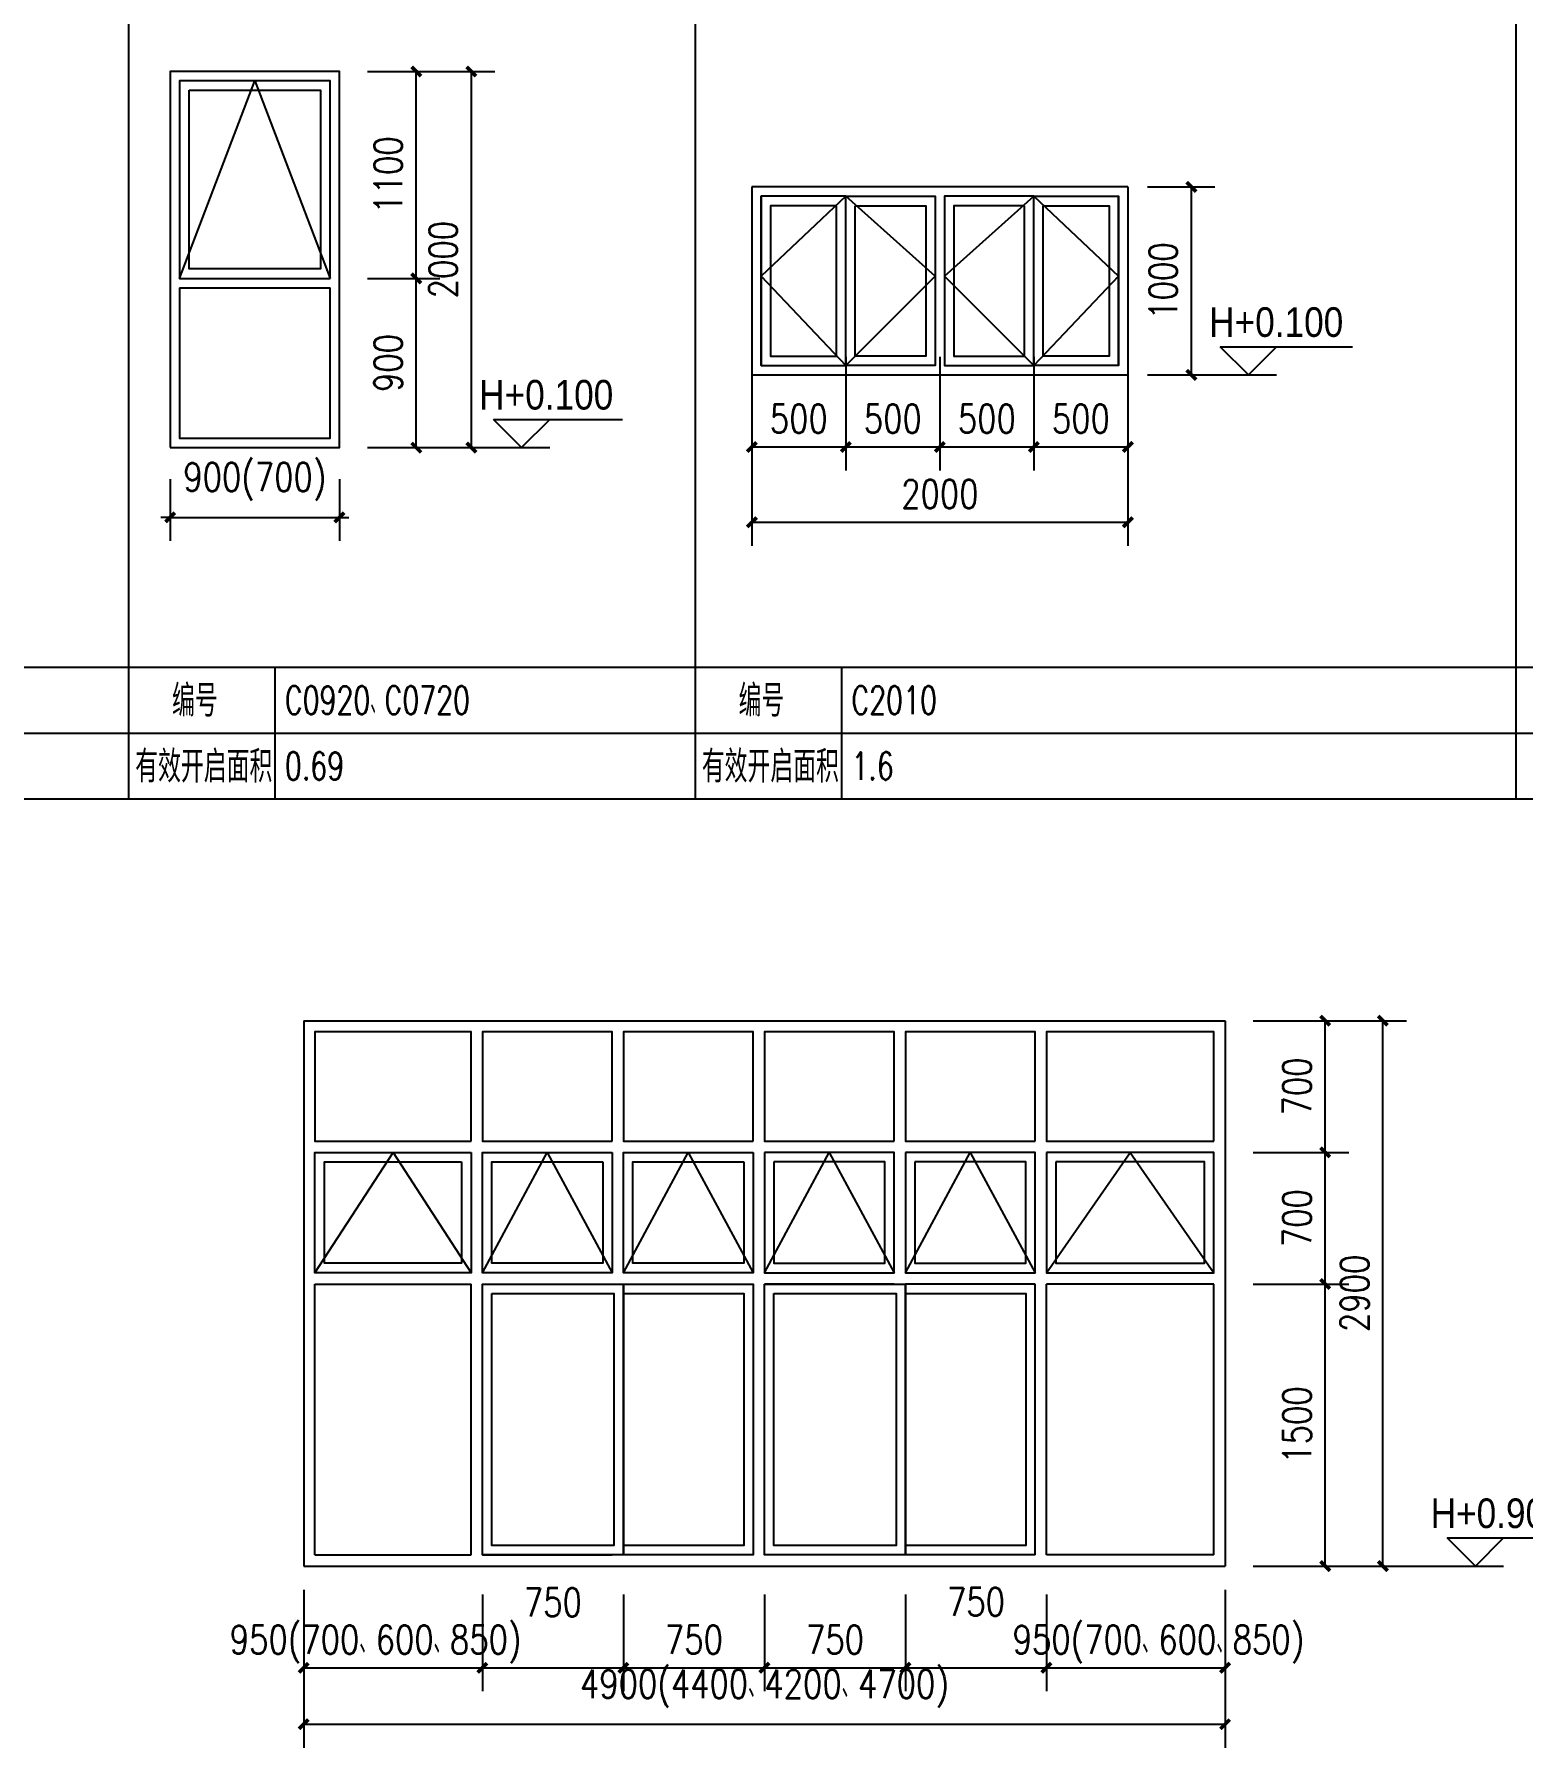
# Model space of a CAD drawing. Extents: x 718358 to 1668613, y -348838 to -159582.
# Drawn here: x 949036 to 956952, y -253885 to -244776 of the extents above; entities that cross this region are included whole.
import ezdxf

# ---------------------------------------------------------------- set-up
doc = ezdxf.new("R2010")
doc.units = 0
doc.header["$LTSCALE"] = 1000
for name, color, linetype in [('建--门窗线', 4, 'Continuous'), ('建-墙体', 2, 'Continuous'), ('建-尺寸', 73, 'Continuous'), ('建-标高', 3, 'Continuous'), ('建-符号', 3, 'Continuous'), ('建-符号说明', 7, 'Continuous'), ('建-表格', 7, 'Continuous')]:
    doc.layers.add(name, color=color, linetype=linetype)
doc.styles.add('_TCH_DIM', font='gt单线西文.shx', dxfattribs={"width": 0.8, "bigfont": 'gt单线中文.shx'})
doc.styles.add('_TCH_WDTABLE', font='SIMPLEX', dxfattribs={"bigfont": 'GBCBIG'})
doc.styles.add('DIM_FONT', font='SIMPLEX.shx', dxfattribs={"width": 0.8, "bigfont": 'GBCBIG.shx'})
doc.dimstyles.new('DIMN50', dxfattribs={"dimscale": 0.5, "dimtxt": 300, "dimasz": 100, "dimexe": 250, "dimexo": 300, "dimgap": 150, "dimtad": 1, "dimdec": 0, "dimzin": 0, "dimdsep": 46, "dimtxsty": 'DIM_FONT', "dimblk": 'ARCHTICK', "dimcen": 0.09, "dimdle": 1, "dimclrt": 7, "dimazin": 2, "dimtfac": 1, "dimtdec": 0, "dimtix": 1, "dimtmove": 2, "dimatfit": 3, "dimldrblk": 'ARCHTICK', "dimfxl": 1, "dimtolj": 1, "dimtzin": 0, "dimarcsym": 0})

# ---------------------------------------------------------------- blocks, each defined once
blk = doc.blocks.new('_ArchTick')
at = {"color": 0, "linetype": 'ByBlock', "const_width": 0.4}
blk.add_lwpolyline([(-0.5, -0.5), (0.5, 0.5)], dxfattribs=at)
blk = doc.blocks.new('*D2450')
at = {"layer": 'Defpoints', "color": 0, "transparency": 16777216}
for p in [(949759.3, -246991.2), (950659.3, -246991.2), (950659.3, -247344.3)]:
    blk.add_point(p, dxfattribs=at)
at = {"layer": '建-尺寸', "color": 0, "lineweight": -2, "transparency": 16777216}
for p, q in [((949759.3, -247141.2), (949759.3, -247469.3)), ((950659.3, -247141.2), (950659.3, -247469.3)), ((949759.3, -247344.3), (949709.3, -247344.3)), ((949759.3, -247344.3), (950659.3, -247344.3)), ((950659.3, -247344.3), (950709.3, -247344.3))]:
    blk.add_line(p, q, dxfattribs=at)
at = {"layer": '建-尺寸', "color": 0, "lineweight": -2, "transparency": 16777216, "xscale": 50, "yscale": 50, "zscale": 50}
blk.add_blockref('_ArchTick', (949759.3, -247344.3), dxfattribs=at)
at = {"layer": '建-尺寸', "color": 0, "lineweight": -2, "transparency": 16777216, "xscale": 50, "yscale": 50, "zscale": 50, "rotation": 180}
blk.add_blockref('_ArchTick', (950659.3, -247344.3), dxfattribs=at)
at = {"layer": '建-尺寸', "color": 7, "transparency": 16777216, "insert": (950209.3, -247155), "char_height": 150, "attachment_point": 5, "style": 'DIM_FONT'}
blk.add_mtext('\\A1;900(700)', dxfattribs=at)
blk = doc.blocks.new('*D2451')
at = {"layer": 'Defpoints', "color": 0, "transparency": 16777216}
for p in [(950659.3, -244973.5), (951068.1, -244973.5), (950659.3, -246073.5)]:
    blk.add_point(p, dxfattribs=at)
at = {"layer": '建-尺寸', "color": 0, "lineweight": -2, "transparency": 16777216}
for p, q in [((950809.3, -244973.5), (951193.1, -244973.5)), ((951068.1, -246074), (951068.1, -244973)), ((950809.3, -246073.5), (951193.1, -246073.5))]:
    blk.add_line(p, q, dxfattribs=at)
at = {"layer": '建-尺寸', "color": 0, "lineweight": -2, "transparency": 16777216, "xscale": 50, "yscale": 50, "zscale": 50}
for p, rotation in [((951068.1, -244973.5), 90), ((951068.1, -246073.5), 270)]:
    blk.add_blockref('_ArchTick', p, dxfattribs=dict(at, rotation=rotation))
at = {"layer": '建-尺寸', "color": 7, "transparency": 16777216, "insert": (950918.1, -245523.5), "char_height": 150, "attachment_point": 5, "rotation": 90, "style": 'DIM_FONT'}
blk.add_mtext('\\A1;1100', dxfattribs=at)
blk = doc.blocks.new('*D2452')
at = {"layer": 'Defpoints', "color": 0, "transparency": 16777216}
for p in [(950659.3, -246073.5), (951068.1, -246073.5), (950659.3, -246973.5)]:
    blk.add_point(p, dxfattribs=at)
at = {"layer": '建-尺寸', "color": 0, "lineweight": -2, "transparency": 16777216}
for p, q in [((950809.3, -246073.5), (951193.1, -246073.5)), ((951068.1, -246974), (951068.1, -246073)), ((950809.3, -246973.5), (951193.1, -246973.5))]:
    blk.add_line(p, q, dxfattribs=at)
at = {"layer": '建-尺寸', "color": 0, "lineweight": -2, "transparency": 16777216, "xscale": 50, "yscale": 50, "zscale": 50}
for p, rotation in [((951068.1, -246073.5), 90), ((951068.1, -246973.5), 270)]:
    blk.add_blockref('_ArchTick', p, dxfattribs=dict(at, rotation=rotation))
at = {"layer": '建-尺寸', "color": 7, "transparency": 16777216, "insert": (950918.1, -246523.5), "char_height": 150, "attachment_point": 5, "rotation": 90, "style": 'DIM_FONT'}
blk.add_mtext('\\A1;900', dxfattribs=at)
blk = doc.blocks.new('*D2453')
at = {"layer": 'Defpoints', "color": 0, "transparency": 16777216}
for p in [(950809.3, -244973.5), (951360.8, -244973.5), (950809.3, -246973.5)]:
    blk.add_point(p, dxfattribs=at)
at = {"layer": '建-尺寸', "color": 0, "lineweight": -2, "transparency": 16777216}
for p, q in [((950959.3, -244973.5), (951485.8, -244973.5)), ((951360.8, -246974), (951360.8, -244973)), ((950959.3, -246973.5), (951485.8, -246973.5))]:
    blk.add_line(p, q, dxfattribs=at)
at = {"layer": '建-尺寸', "color": 0, "lineweight": -2, "transparency": 16777216, "xscale": 50, "yscale": 50, "zscale": 50}
for p, rotation in [((951360.8, -244973.5), 90), ((951360.8, -246973.5), 270)]:
    blk.add_blockref('_ArchTick', p, dxfattribs=dict(at, rotation=rotation))
at = {"layer": '建-尺寸', "color": 7, "transparency": 16777216, "insert": (951210.8, -245973.5), "char_height": 150, "attachment_point": 5, "rotation": 90, "style": 'DIM_FONT'}
blk.add_mtext('\\A1;2000', dxfattribs=at)
blk = doc.blocks.new('*D2454')
at = {"layer": 'Defpoints', "color": 0, "transparency": 16777216}
for p in [(952852.2, -246740.5), (954852.2, -246740.5), (954852.2, -247369.8)]:
    blk.add_point(p, dxfattribs=at)
at = {"layer": '建-尺寸', "color": 0, "lineweight": -2, "transparency": 16777216}
for p, q in [((952852.2, -246890.5), (952852.2, -247494.8)), ((954852.2, -246890.5), (954852.2, -247494.8)), ((952851.7, -247369.8), (954852.7, -247369.8))]:
    blk.add_line(p, q, dxfattribs=at)
at = {"layer": '建-尺寸', "color": 0, "lineweight": -2, "transparency": 16777216, "xscale": 50, "yscale": 50, "zscale": 50, "rotation": 180}
blk.add_blockref('_ArchTick', (952852.2, -247369.8), dxfattribs=at)
at = {"layer": '建-尺寸', "color": 0, "lineweight": -2, "transparency": 16777216, "xscale": 50, "yscale": 50, "zscale": 50}
blk.add_blockref('_ArchTick', (954852.2, -247369.8), dxfattribs=at)
at = {"layer": '建-尺寸', "color": 7, "transparency": 16777216, "insert": (953852.2, -247219.8), "char_height": 150, "attachment_point": 5, "style": 'DIM_FONT'}
blk.add_mtext('\\A1;2000', dxfattribs=at)
blk = doc.blocks.new('*D2455')
at = {"layer": 'Defpoints', "color": 0, "transparency": 16777216}
for p in [(954805.7, -245587.1), (955189.9, -245587.1), (954805.7, -246587.1)]:
    blk.add_point(p, dxfattribs=at)
at = {"layer": '建-尺寸', "color": 0, "lineweight": -2, "transparency": 16777216}
for p, q in [((954955.7, -245587.1), (955314.9, -245587.1)), ((955189.9, -246587.6), (955189.9, -245586.6)), ((954955.7, -246587.1), (955314.9, -246587.1))]:
    blk.add_line(p, q, dxfattribs=at)
at = {"layer": '建-尺寸', "color": 0, "lineweight": -2, "transparency": 16777216, "xscale": 50, "yscale": 50, "zscale": 50}
for p, rotation in [((955189.9, -245587.1), 90), ((955189.9, -246587.1), 270)]:
    blk.add_blockref('_ArchTick', p, dxfattribs=dict(at, rotation=rotation))
at = {"layer": '建-尺寸', "color": 7, "transparency": 16777216, "insert": (955039.9, -246087.1), "char_height": 150, "attachment_point": 5, "rotation": 90, "style": 'DIM_FONT'}
blk.add_mtext('\\A1;1000', dxfattribs=at)
blk = doc.blocks.new('*D2456')
at = {"layer": 'Defpoints', "color": 0, "transparency": 16777216}
for p in [(952852.2, -246340.5), (953352.2, -246340.5), (953352.2, -246969.8)]:
    blk.add_point(p, dxfattribs=at)
at = {"layer": '建-尺寸', "color": 0, "lineweight": -2, "transparency": 16777216}
for p, q in [((952852.2, -246490.5), (952852.2, -247094.8)), ((953352.2, -246490.5), (953352.2, -247094.8)), ((952851.7, -246969.8), (953352.7, -246969.8))]:
    blk.add_line(p, q, dxfattribs=at)
at = {"layer": '建-尺寸', "color": 0, "lineweight": -2, "transparency": 16777216, "xscale": 50, "yscale": 50, "zscale": 50, "rotation": 180}
blk.add_blockref('_ArchTick', (952852.2, -246969.8), dxfattribs=at)
at = {"layer": '建-尺寸', "color": 0, "lineweight": -2, "transparency": 16777216, "xscale": 50, "yscale": 50, "zscale": 50}
blk.add_blockref('_ArchTick', (953352.2, -246969.8), dxfattribs=at)
at = {"layer": '建-尺寸', "color": 7, "transparency": 16777216, "insert": (953102.2, -246819.8), "char_height": 150, "attachment_point": 5, "style": 'DIM_FONT'}
blk.add_mtext('\\A1;500', dxfattribs=at)
blk = doc.blocks.new('*D2457')
at = {"layer": 'Defpoints', "color": 0, "transparency": 16777216}
for p in [(953352.2, -246340.5), (953852.2, -246340.5), (953852.2, -246969.8)]:
    blk.add_point(p, dxfattribs=at)
at = {"layer": '建-尺寸', "color": 0, "lineweight": -2, "transparency": 16777216}
for p, q in [((953352.2, -246490.5), (953352.2, -247094.8)), ((953852.2, -246490.5), (953852.2, -247094.8)), ((953351.7, -246969.8), (953852.7, -246969.8))]:
    blk.add_line(p, q, dxfattribs=at)
at = {"layer": '建-尺寸', "color": 0, "lineweight": -2, "transparency": 16777216, "xscale": 50, "yscale": 50, "zscale": 50, "rotation": 180}
blk.add_blockref('_ArchTick', (953352.2, -246969.8), dxfattribs=at)
at = {"layer": '建-尺寸', "color": 0, "lineweight": -2, "transparency": 16777216, "xscale": 50, "yscale": 50, "zscale": 50}
blk.add_blockref('_ArchTick', (953852.2, -246969.8), dxfattribs=at)
at = {"layer": '建-尺寸', "color": 7, "transparency": 16777216, "insert": (953602.2, -246819.8), "char_height": 150, "attachment_point": 5, "style": 'DIM_FONT'}
blk.add_mtext('\\A1;500', dxfattribs=at)
blk = doc.blocks.new('*D2458')
at = {"layer": 'Defpoints', "color": 0, "transparency": 16777216}
for p in [(953852.2, -246340.5), (954352.2, -246340.5), (954352.2, -246969.8)]:
    blk.add_point(p, dxfattribs=at)
at = {"layer": '建-尺寸', "color": 0, "lineweight": -2, "transparency": 16777216}
for p, q in [((953852.2, -246490.5), (953852.2, -247094.8)), ((954352.2, -246490.5), (954352.2, -247094.8)), ((953851.7, -246969.8), (954352.7, -246969.8))]:
    blk.add_line(p, q, dxfattribs=at)
at = {"layer": '建-尺寸', "color": 0, "lineweight": -2, "transparency": 16777216, "xscale": 50, "yscale": 50, "zscale": 50, "rotation": 180}
blk.add_blockref('_ArchTick', (953852.2, -246969.8), dxfattribs=at)
at = {"layer": '建-尺寸', "color": 0, "lineweight": -2, "transparency": 16777216, "xscale": 50, "yscale": 50, "zscale": 50}
blk.add_blockref('_ArchTick', (954352.2, -246969.8), dxfattribs=at)
at = {"layer": '建-尺寸', "color": 7, "transparency": 16777216, "insert": (954102.2, -246819.8), "char_height": 150, "attachment_point": 5, "style": 'DIM_FONT'}
blk.add_mtext('\\A1;500', dxfattribs=at)
blk = doc.blocks.new('*D2459')
at = {"layer": 'Defpoints', "color": 0, "transparency": 16777216}
for p in [(954352.2, -246340.5), (954852.2, -246340.5), (954852.2, -246969.8)]:
    blk.add_point(p, dxfattribs=at)
at = {"layer": '建-尺寸', "color": 0, "lineweight": -2, "transparency": 16777216}
for p, q in [((954352.2, -246490.5), (954352.2, -247094.8)), ((954852.2, -246490.5), (954852.2, -247094.8)), ((954351.7, -246969.8), (954852.7, -246969.8))]:
    blk.add_line(p, q, dxfattribs=at)
at = {"layer": '建-尺寸', "color": 0, "lineweight": -2, "transparency": 16777216, "xscale": 50, "yscale": 50, "zscale": 50, "rotation": 180}
blk.add_blockref('_ArchTick', (954352.2, -246969.8), dxfattribs=at)
at = {"layer": '建-尺寸', "color": 0, "lineweight": -2, "transparency": 16777216, "xscale": 50, "yscale": 50, "zscale": 50}
blk.add_blockref('_ArchTick', (954852.2, -246969.8), dxfattribs=at)
at = {"layer": '建-尺寸', "color": 7, "transparency": 16777216, "insert": (954602.2, -246819.8), "char_height": 150, "attachment_point": 5, "style": 'DIM_FONT'}
blk.add_mtext('\\A1;500', dxfattribs=at)
blk = doc.blocks.new('*D2506')
at = {"layer": 'Defpoints', "color": 0, "transparency": 16777216}
for p in [(955369.2, -251419.9), (955901.5, -251419.9), (955369.2, -252919.9)]:
    blk.add_point(p, dxfattribs=at)
at = {"layer": '建-尺寸', "color": 0, "lineweight": -2, "transparency": 16777216}
for p, q in [((955519.2, -251419.9), (956026.5, -251419.9)), ((955901.5, -252920.4), (955901.5, -251419.4)), ((955519.2, -252919.9), (956026.5, -252919.9))]:
    blk.add_line(p, q, dxfattribs=at)
at = {"layer": '建-尺寸', "color": 0, "lineweight": -2, "transparency": 16777216, "xscale": 50, "yscale": 50, "zscale": 50}
for p, rotation in [((955901.5, -251419.9), 90), ((955901.5, -252919.9), 270)]:
    blk.add_blockref('_ArchTick', p, dxfattribs=dict(at, rotation=rotation))
at = {"layer": '建-尺寸', "color": 7, "transparency": 16777216, "insert": (955751.5, -252169.9), "char_height": 150, "attachment_point": 5, "rotation": 90, "style": 'DIM_FONT'}
blk.add_mtext('\\A1;1500', dxfattribs=at)
blk = doc.blocks.new('*D2507')
at = {"layer": 'Defpoints', "color": 0, "transparency": 16777216}
for p in [(955369.2, -250719.9), (955901.5, -250719.9), (955369.2, -251419.9)]:
    blk.add_point(p, dxfattribs=at)
at = {"layer": '建-尺寸', "color": 0, "lineweight": -2, "transparency": 16777216}
for p, q in [((955519.2, -250719.9), (956026.5, -250719.9)), ((955901.5, -251420.4), (955901.5, -250719.4)), ((955519.2, -251419.9), (956026.5, -251419.9))]:
    blk.add_line(p, q, dxfattribs=at)
at = {"layer": '建-尺寸', "color": 0, "lineweight": -2, "transparency": 16777216, "xscale": 50, "yscale": 50, "zscale": 50}
for p, rotation in [((955901.5, -250719.9), 90), ((955901.5, -251419.9), 270)]:
    blk.add_blockref('_ArchTick', p, dxfattribs=dict(at, rotation=rotation))
at = {"layer": '建-尺寸', "color": 7, "transparency": 16777216, "insert": (955751.5, -251069.9), "char_height": 150, "attachment_point": 5, "rotation": 90, "style": 'DIM_FONT'}
blk.add_mtext('\\A1;700', dxfattribs=at)
blk = doc.blocks.new('*D2508')
at = {"layer": 'Defpoints', "color": 0, "transparency": 16777216}
for p in [(955369.2, -250019.9), (955901.5, -250019.9), (955369.2, -250719.9)]:
    blk.add_point(p, dxfattribs=at)
at = {"layer": '建-尺寸', "color": 0, "lineweight": -2, "transparency": 16777216}
for p, q in [((955519.2, -250019.9), (956026.5, -250019.9)), ((955901.5, -250720.4), (955901.5, -250019.4)), ((955519.2, -250719.9), (956026.5, -250719.9))]:
    blk.add_line(p, q, dxfattribs=at)
at = {"layer": '建-尺寸', "color": 0, "lineweight": -2, "transparency": 16777216, "xscale": 50, "yscale": 50, "zscale": 50}
for p, rotation in [((955901.5, -250019.9), 90), ((955901.5, -250719.9), 270)]:
    blk.add_blockref('_ArchTick', p, dxfattribs=dict(at, rotation=rotation))
at = {"layer": '建-尺寸', "color": 7, "transparency": 16777216, "insert": (955751.5, -250369.9), "char_height": 150, "attachment_point": 5, "rotation": 90, "style": 'DIM_FONT'}
blk.add_mtext('\\A1;700', dxfattribs=at)
blk = doc.blocks.new('*D2509')
at = {"layer": 'Defpoints', "color": 0, "transparency": 16777216}
for p in [(955677.2, -250019.9), (956208.4, -250019.9), (955677.2, -252919.9)]:
    blk.add_point(p, dxfattribs=at)
at = {"layer": '建-尺寸', "color": 0, "lineweight": -2, "transparency": 16777216}
for p, q in [((955827.2, -250019.9), (956333.4, -250019.9)), ((956208.4, -252920.4), (956208.4, -250019.4)), ((955827.2, -252919.9), (956333.4, -252919.9))]:
    blk.add_line(p, q, dxfattribs=at)
at = {"layer": '建-尺寸', "color": 0, "lineweight": -2, "transparency": 16777216, "xscale": 50, "yscale": 50, "zscale": 50}
for p, rotation in [((956208.4, -250019.9), 90), ((956208.4, -252919.9), 270)]:
    blk.add_blockref('_ArchTick', p, dxfattribs=dict(at, rotation=rotation))
at = {"layer": '建-尺寸', "color": 7, "transparency": 16777216, "insert": (956058.4, -251469.9), "char_height": 150, "attachment_point": 5, "rotation": 90, "style": 'DIM_FONT'}
blk.add_mtext('\\A1;2900', dxfattribs=at)
blk = doc.blocks.new('*D2510')
at = {"layer": 'Defpoints', "color": 0, "transparency": 16777216}
for p in [(950469.2, -252895.6), (955369.2, -252895.6), (955369.2, -253760.3)]:
    blk.add_point(p, dxfattribs=at)
at = {"layer": '建-尺寸', "color": 0, "lineweight": -2, "transparency": 16777216}
for p, q in [((950469.2, -253045.6), (950469.2, -253885.3)), ((955369.2, -253045.6), (955369.2, -253885.3)), ((950468.7, -253760.3), (955369.7, -253760.3))]:
    blk.add_line(p, q, dxfattribs=at)
at = {"layer": '建-尺寸', "color": 0, "lineweight": -2, "transparency": 16777216, "xscale": 50, "yscale": 50, "zscale": 50, "rotation": 180}
blk.add_blockref('_ArchTick', (950469.2, -253760.3), dxfattribs=at)
at = {"layer": '建-尺寸', "color": 0, "lineweight": -2, "transparency": 16777216, "xscale": 50, "yscale": 50, "zscale": 50}
blk.add_blockref('_ArchTick', (955369.2, -253760.3), dxfattribs=at)
at = {"layer": '建-尺寸', "color": 7, "transparency": 16777216, "insert": (952919.2, -253571), "char_height": 150, "attachment_point": 5, "style": 'DIM_FONT'}
blk.add_mtext('\\A1;4900(4400、4200、4700)', dxfattribs=at)
blk = doc.blocks.new('*D2511')
at = {"layer": 'Defpoints', "color": 0, "transparency": 16777216}
for p in [(954419.2, -252919.9), (955369.2, -252919.9), (955369.2, -253460.3)]:
    blk.add_point(p, dxfattribs=at)
at = {"layer": '建-尺寸', "color": 0, "lineweight": -2, "transparency": 16777216}
for p, q in [((954419.2, -253069.9), (954419.2, -253585.3)), ((955369.2, -253069.9), (955369.2, -253585.3)), ((954418.7, -253460.3), (955369.7, -253460.3))]:
    blk.add_line(p, q, dxfattribs=at)
at = {"layer": '建-尺寸', "color": 0, "lineweight": -2, "transparency": 16777216, "xscale": 50, "yscale": 50, "zscale": 50, "rotation": 180}
blk.add_blockref('_ArchTick', (954419.2, -253460.3), dxfattribs=at)
at = {"layer": '建-尺寸', "color": 0, "lineweight": -2, "transparency": 16777216, "xscale": 50, "yscale": 50, "zscale": 50}
blk.add_blockref('_ArchTick', (955369.2, -253460.3), dxfattribs=at)
at = {"layer": '建-尺寸', "color": 7, "transparency": 16777216, "insert": (955014.4, -253335.3), "char_height": 150, "attachment_point": 5, "style": 'DIM_FONT'}
blk.add_mtext('\\A1;950(700、600、850)', dxfattribs=at)
blk = doc.blocks.new('*D2512')
at = {"layer": 'Defpoints', "color": 0, "transparency": 16777216}
for p in [(953669.2, -252919.9), (954419.2, -252919.9), (954419.2, -253460.3)]:
    blk.add_point(p, dxfattribs=at)
at = {"layer": '建-尺寸', "color": 0, "lineweight": -2, "transparency": 16777216}
for p, q in [((953669.2, -253069.9), (953669.2, -253585.3)), ((954419.2, -253069.9), (954419.2, -253585.3)), ((953668.7, -253460.3), (954419.7, -253460.3))]:
    blk.add_line(p, q, dxfattribs=at)
at = {"layer": '建-尺寸', "color": 0, "lineweight": -2, "transparency": 16777216, "xscale": 50, "yscale": 50, "zscale": 50, "rotation": 180}
blk.add_blockref('_ArchTick', (953669.2, -253460.3), dxfattribs=at)
at = {"layer": '建-尺寸', "color": 0, "lineweight": -2, "transparency": 16777216, "xscale": 50, "yscale": 50, "zscale": 50}
blk.add_blockref('_ArchTick', (954419.2, -253460.3), dxfattribs=at)
at = {"layer": '建-尺寸', "color": 7, "transparency": 16777216, "insert": (954044.2, -253109.4), "char_height": 150, "attachment_point": 5, "style": 'DIM_FONT'}
blk.add_mtext('\\A1;750', dxfattribs=at)
blk = doc.blocks.new('*D2513')
at = {"layer": 'Defpoints', "color": 0, "transparency": 16777216}
for p in [(952919.2, -252919.9), (953669.2, -252919.9), (953669.2, -253460.3)]:
    blk.add_point(p, dxfattribs=at)
at = {"layer": '建-尺寸', "color": 0, "lineweight": -2, "transparency": 16777216}
for p, q in [((952919.2, -253069.9), (952919.2, -253585.3)), ((953669.2, -253069.9), (953669.2, -253585.3)), ((952918.7, -253460.3), (953669.7, -253460.3))]:
    blk.add_line(p, q, dxfattribs=at)
at = {"layer": '建-尺寸', "color": 0, "lineweight": -2, "transparency": 16777216, "xscale": 50, "yscale": 50, "zscale": 50, "rotation": 180}
blk.add_blockref('_ArchTick', (952919.2, -253460.3), dxfattribs=at)
at = {"layer": '建-尺寸', "color": 0, "lineweight": -2, "transparency": 16777216, "xscale": 50, "yscale": 50, "zscale": 50}
blk.add_blockref('_ArchTick', (953669.2, -253460.3), dxfattribs=at)
at = {"layer": '建-尺寸', "color": 7, "transparency": 16777216, "insert": (953294.2, -253310.3), "char_height": 150, "attachment_point": 5, "style": 'DIM_FONT'}
blk.add_mtext('\\A1;750', dxfattribs=at)
blk = doc.blocks.new('*D2514')
at = {"layer": 'Defpoints', "color": 0, "transparency": 16777216}
for p in [(952169.2, -252919.9), (952919.2, -252919.9), (952919.2, -253460.3)]:
    blk.add_point(p, dxfattribs=at)
at = {"layer": '建-尺寸', "color": 0, "lineweight": -2, "transparency": 16777216}
for p, q in [((952169.2, -253069.9), (952169.2, -253585.3)), ((952919.2, -253069.9), (952919.2, -253585.3)), ((952168.7, -253460.3), (952919.7, -253460.3))]:
    blk.add_line(p, q, dxfattribs=at)
at = {"layer": '建-尺寸', "color": 0, "lineweight": -2, "transparency": 16777216, "xscale": 50, "yscale": 50, "zscale": 50, "rotation": 180}
blk.add_blockref('_ArchTick', (952169.2, -253460.3), dxfattribs=at)
at = {"layer": '建-尺寸', "color": 0, "lineweight": -2, "transparency": 16777216, "xscale": 50, "yscale": 50, "zscale": 50}
blk.add_blockref('_ArchTick', (952919.2, -253460.3), dxfattribs=at)
at = {"layer": '建-尺寸', "color": 7, "transparency": 16777216, "insert": (952544.2, -253310.3), "char_height": 150, "attachment_point": 5, "style": 'DIM_FONT'}
blk.add_mtext('\\A1;750', dxfattribs=at)
blk = doc.blocks.new('*D2515')
at = {"layer": 'Defpoints', "color": 0, "transparency": 16777216}
for p in [(951419.2, -252919.9), (952169.2, -252919.9), (952169.2, -253460.3)]:
    blk.add_point(p, dxfattribs=at)
at = {"layer": '建-尺寸', "color": 0, "lineweight": -2, "transparency": 16777216}
for p, q in [((951419.2, -253069.9), (951419.2, -253585.3)), ((952169.2, -253069.9), (952169.2, -253585.3)), ((951418.7, -253460.3), (952169.7, -253460.3))]:
    blk.add_line(p, q, dxfattribs=at)
at = {"layer": '建-尺寸', "color": 0, "lineweight": -2, "transparency": 16777216, "xscale": 50, "yscale": 50, "zscale": 50, "rotation": 180}
blk.add_blockref('_ArchTick', (951419.2, -253460.3), dxfattribs=at)
at = {"layer": '建-尺寸', "color": 0, "lineweight": -2, "transparency": 16777216, "xscale": 50, "yscale": 50, "zscale": 50}
blk.add_blockref('_ArchTick', (952169.2, -253460.3), dxfattribs=at)
at = {"layer": '建-尺寸', "color": 7, "transparency": 16777216, "insert": (951794.2, -253111.9), "char_height": 150, "attachment_point": 5, "style": 'DIM_FONT'}
blk.add_mtext('\\A1;750', dxfattribs=at)
blk = doc.blocks.new('*D2516')
at = {"layer": 'Defpoints', "color": 0, "transparency": 16777216}
for p in [(950469.2, -252919.9), (951419.2, -252919.9), (951419.2, -253460.3)]:
    blk.add_point(p, dxfattribs=at)
at = {"layer": '建-尺寸', "color": 0, "lineweight": -2, "transparency": 16777216}
for p, q in [((950469.2, -253069.9), (950469.2, -253585.3)), ((951419.2, -253069.9), (951419.2, -253585.3)), ((950468.7, -253460.3), (951419.7, -253460.3))]:
    blk.add_line(p, q, dxfattribs=at)
at = {"layer": '建-尺寸', "color": 0, "lineweight": -2, "transparency": 16777216, "xscale": 50, "yscale": 50, "zscale": 50, "rotation": 180}
blk.add_blockref('_ArchTick', (950469.2, -253460.3), dxfattribs=at)
at = {"layer": '建-尺寸', "color": 0, "lineweight": -2, "transparency": 16777216, "xscale": 50, "yscale": 50, "zscale": 50}
blk.add_blockref('_ArchTick', (951419.2, -253460.3), dxfattribs=at)
at = {"layer": '建-尺寸', "color": 7, "transparency": 16777216, "insert": (950851.6, -253335.3), "char_height": 150, "attachment_point": 5, "style": 'DIM_FONT'}
blk.add_mtext('\\A1;950(700、600、850)', dxfattribs=at)

msp = doc.modelspace()

# ---------------------------------------------------------------- linework, layer by layer
at = {"layer": '建--门窗线'}
for p, q in [((949809.3, -246123.5), (950609.3, -246123.5)), ((950529.2, -252859.9), (950529.2, -251419.9)), ((951359.2, -252859.9), (951359.2, -251419.9)), ((951419.2, -252859.9), (951419.2, -251419.9)), ((952169.2, -252859.9), (952169.2, -251419.9)), ((952919.2, -252859.9), (952919.2, -251419.9)), ((953669.2, -252859.9), (953669.2, -251419.9)), ((954359.2, -252859.9), (954359.2, -251419.9)), ((954419.2, -252859.9), (954419.2, -251419.9)), ((955309.2, -252859.9), (955309.2, -251419.9)), ((950529.2, -252859.9), (951359.2, -252859.9)), ((951419.2, -252859.9), (952109.2, -252859.9)), ((953609.2, -252859.9), (952919.2, -252859.9)), ((954359.2, -252859.9), (953669.2, -252859.9)), ((955309.2, -252859.9), (954419.2, -252859.9))]:
    msp.add_line(p, q, dxfattribs=at)
at = {"layer": '建--门窗线', "elevation": 0}
for points in [[(950609.3, -246073.5), (950609.3, -245023.5), (949809.3, -245023.5), (949809.3, -246073.5)], [(949859.3, -245073.5), (950559.3, -245073.5), (950559.3, -246023.5), (949859.3, -246023.5)], [(953352.2, -245637.1), (952902.2, -245637.1), (952902.2, -246537.1), (953352.2, -246537.1)], [(953352.2, -245637.1), (953827.2, -245637.1), (953827.2, -246537.1), (953352.2, -246537.1)], [(954352.2, -245637.1), (953877.2, -245637.1), (953877.2, -246537.1), (954352.2, -246537.1)], [(954352.2, -245637.1), (954802.2, -245637.1), (954802.2, -246537.1), (954352.2, -246537.1)], [(953302.2, -245687.1), (952952.2, -245687.1), (952952.2, -246487.1), (953302.2, -246487.1)], [(953402.2, -245687.1), (953777.2, -245687.1), (953777.2, -246487.1), (953402.2, -246487.1)], [(954302.2, -245687.1), (953927.2, -245687.1), (953927.2, -246487.1), (954302.2, -246487.1)], [(954402.2, -245687.1), (954752.2, -245687.1), (954752.2, -246487.1), (954402.2, -246487.1)]]:
    msp.add_lwpolyline(points, close=True, dxfattribs=at)
at = {"layer": '建--门窗线'}
for points in [[(949809.3, -246073.5), (950209.3, -245023.5), (950609.3, -246073.5)], [(950529.2, -251359.9), (950944.2, -250719.9), (951359.2, -251359.9)], [(951419.2, -251359.9), (951764.2, -250719.9), (952109.2, -251359.9)], [(952169.2, -251359.9), (952514.2, -250719.9), (952859.2, -251359.9)], [(952919.2, -251359.9), (953264.2, -250719.9), (953609.2, -251359.9)], [(953669.2, -251359.9), (954014.2, -250719.9), (954359.2, -251359.9)], [(954419.2, -251359.9), (954864.2, -250719.9), (955309.2, -251359.9)], [(950529.2, -251419.9), (951359.2, -251419.9)], [(951419.2, -251419.9), (952169.2, -251419.9), (952169.2, -252859.9), (951419.2, -252859.9), (951419.2, -251419.9), (952109.2, -251419.9)], [(952169.2, -251419.9), (952859.2, -251419.9), (952859.2, -252859.9), (952169.2, -252859.9)], [(953609.2, -251419.9), (952919.2, -251419.9)], [(954359.2, -251419.9), (953669.2, -251419.9)], [(955309.2, -251419.9), (954419.2, -251419.9)], [(952169.2, -251469.9), (952809.2, -251469.9), (952809.2, -252809.9), (952169.2, -252809.9)], [(953669.2, -251469.9), (954309.2, -251469.9), (954309.2, -252809.9), (953669.2, -252809.9)]]:
    msp.add_lwpolyline(points, dxfattribs=at)
at = {"layer": '建--门窗线', "elevation": 0}
for points in [[(952902.2, -246537.1), (952902.2, -245637.1)], [(953352.2, -245637.1), (952902.2, -246062.1), (953352.2, -246537.1), (953827.2, -246062.1), (953352.2, -245637.1)], [(954352.2, -245637.1), (954802.2, -246062.1), (954352.2, -246537.1), (953877.2, -246062.1), (954352.2, -245637.1)], [(954802.2, -246537.1), (954802.2, -245637.1)], [(953302.2, -246487.1), (953302.2, -245687.1)], [(953402.2, -246487.1), (953402.2, -245687.1)], [(954302.2, -246487.1), (954302.2, -245687.1)], [(954402.2, -246487.1), (954402.2, -245687.1)], [(949809.3, -246123.5), (949809.3, -246923.5), (950609.3, -246923.5), (950609.3, -246123.5)]]:
    msp.add_lwpolyline(points, dxfattribs=at)
at = {"layer": '建--门窗线'}
for points in [[(951359.2, -250659.9), (951359.2, -250079.9), (950529.2, -250079.9), (950529.2, -250659.9)], [(952109.2, -250659.9), (952109.2, -250079.9), (951419.2, -250079.9), (951419.2, -250659.9)], [(952859.2, -250659.9), (952859.2, -250079.9), (952169.2, -250079.9), (952169.2, -250659.9)], [(953609.2, -250659.9), (953609.2, -250079.9), (952919.2, -250079.9), (952919.2, -250659.9)], [(954359.2, -250659.9), (954359.2, -250079.9), (953669.2, -250079.9), (953669.2, -250659.9)], [(955309.2, -250659.9), (955309.2, -250079.9), (954419.2, -250079.9), (954419.2, -250659.9)], [(951359.2, -250719.9), (951359.2, -251359.9), (950529.2, -251359.9), (950529.2, -250719.9)], [(951309.2, -250769.9), (951309.2, -251309.9), (950579.2, -251309.9), (950579.2, -250769.9)], [(952109.2, -250719.9), (952109.2, -251359.9), (951419.2, -251359.9), (951419.2, -250719.9)], [(952059.2, -250769.9), (952059.2, -251309.9), (951469.2, -251309.9), (951469.2, -250769.9)], [(952859.2, -250719.9), (952859.2, -251359.9), (952169.2, -251359.9), (952169.2, -250719.9)], [(952809.2, -250769.9), (952809.2, -251309.9), (952219.2, -251309.9), (952219.2, -250769.9)], [(952919.2, -250719.9), (952919.2, -251359.9), (953609.2, -251359.9), (953609.2, -250719.9)], [(952969.2, -250769.9), (952969.2, -251309.9), (953559.2, -251309.9), (953559.2, -250769.9)], [(953669.2, -250719.9), (953669.2, -251359.9), (954359.2, -251359.9), (954359.2, -250719.9)], [(953719.2, -250769.9), (953719.2, -251309.9), (954309.2, -251309.9), (954309.2, -250769.9)], [(954419.2, -250719.9), (954419.2, -251359.9), (955309.2, -251359.9), (955309.2, -250719.9)], [(954469.2, -250769.9), (954469.2, -251309.9), (955259.2, -251309.9), (955259.2, -250769.9)], [(952169.2, -252859.9), (951419.2, -252859.9), (951419.2, -251419.9), (952169.2, -251419.9)], [(952919.2, -251419.9), (953669.2, -251419.9), (953669.2, -252859.9), (952919.2, -252859.9)], [(952919.2, -251419.9), (953669.2, -251419.9), (953669.2, -252859.9), (952919.2, -252859.9)], [(951469.2, -251469.9), (952119.2, -251469.9), (952119.2, -252809.9), (951469.2, -252809.9)], [(952969.2, -251469.9), (953619.2, -251469.9), (953619.2, -252809.9), (952969.2, -252809.9)]]:
    msp.add_lwpolyline(points, close=True, dxfattribs=at)
at = {"layer": '建-墙体', "linetype": 'Continuous'}
for p, q in [((954852.2, -245587.1), (952852.2, -245587.1)), ((952852.2, -245587.1), (952852.2, -246587.1)), ((954852.2, -245587.1), (954852.2, -246587.1)), ((952852.2, -246587.1), (954852.2, -246587.1))]:
    msp.add_line(p, q, dxfattribs=at)
at = {"layer": '建-墙体'}
for p, q in [((950469.2, -250019.9), (950469.2, -252919.9)), ((955369.2, -250019.9), (955369.2, -252919.9)), ((950469.2, -252919.9), (955369.2, -252919.9))]:
    msp.add_line(p, q, dxfattribs=at)
at = {"layer": '建-墙体', "elevation": 0}
msp.add_lwpolyline([(949759.3, -246973.5), (950659.3, -246973.5), (950659.3, -244973.5), (949759.3, -244973.5)], close=True, dxfattribs=at)
at = {"layer": '建-墙体'}
msp.add_lwpolyline([(950469.2, -250019.9), (955369.2, -250019.9)], dxfattribs=at)
at = {"layer": '建-标高'}
for p, q in [((955493, -246587.1), (955343, -246437.1)), ((955343, -246437.1), (956046.3, -246437.1)), ((955493, -246587.1), (955643, -246437.1)), ((955143, -246587.1), (955643, -246587.1)), ((951628.1, -246973.5), (951478.1, -246823.5)), ((951478.1, -246823.5), (952164.2, -246823.5)), ((951628.1, -246973.5), (951778.1, -246823.5)), ((951278.1, -246973.5), (951778.1, -246973.5)), ((956700.3, -252919.9), (956550.3, -252769.9)), ((956550.3, -252769.9), (957223.9, -252769.9)), ((956700.3, -252919.9), (956850.3, -252769.9)), ((956017.4, -252919.9), (956850.3, -252919.9))]:
    msp.add_line(p, q, dxfattribs=at)
at = {"layer": '建-符号'}
for points in [[(951637.5, -252108.8, 0, 0, 0), (951797, -252108.8, 40, 0, 0), (951947, -252108.8, 0, 0, 0)], [(952665.6, -252108.8, 0, 0, 0), (952506.1, -252108.8, 40, 0, 0), (952356.1, -252108.8, 0, 0, 0)], [(953156.2, -252108.8, 0, 0, 0), (953315.7, -252108.8, 40, 0, 0), (953465.7, -252108.8, 0, 0, 0)], [(954184.3, -252108.8, 0, 0, 0), (954024.8, -252108.8, 40, 0, 0), (953874.8, -252108.8, 0, 0, 0)]]:
    msp.add_lwpolyline(points, format="xyseb", dxfattribs=at)
at = {"layer": '建-表格'}
for p, q in [((949537.8, -243341.4), (949537.8, -248841)), ((952550.8, -243341.4), (952550.8, -248841)), ((956916, -243341.4), (956916, -248841)), ((924812.8, -248141), (965112.8, -248141)), ((950316, -248141), (950316, -248841)), ((953329, -248141), (953329, -248841)), ((924812.8, -248491), (965112.8, -248491)), ((924812.8, -248841), (965112.8, -248841))]:
    msp.add_line(p, q, dxfattribs=at)

# ---------------------------------------------------------------- texts
at = {"layer": '建-标高', "style": '_TCH_DIM', "width": 0.888889}
for p in [(955284.6, -246384.6), (951402.5, -246771)]:
    msp.add_text('H+0.100', height=157.5, dxfattribs=at).set_placement(p)
at = {"layer": '建-符号说明', "style": '_TCH_DIM', "width": 0.888889}
msp.add_text('H+0.900', height=157.5, dxfattribs=at).set_placement((956462.2, -252717.4))
at = {"layer": '建-表格', "style": '_TCH_WDTABLE'}
for s, p in [('编号', (949768.8, -248403.5)), ('编号', (952781.8, -248403.5)), ('有效开启面积', (949573.1, -248753.5)), ('有效开启面积', (952586.1, -248753.5))]:
    msp.add_text(s, height=168.79, dxfattribs=at).set_placement(p)
at = {"layer": '建-表格', "style": '_TCH_WDTABLE', "width": 0.705882}
for s, p in [('C0920、C0720', (950368.9, -248390.3)), ('C2010', (953381.9, -248390.3)), ('0.69', (950368.9, -248740.3)), ('1.6', (953381.9, -248740.3))]:
    msp.add_text(s, height=148.75, dxfattribs=at).set_placement(p)

# ---------------------------------------------------------------- dimensions: what is measured, and where the dimension line sits
at = {"layer": '建-尺寸'}
for p1, p2, distance, picture, middle in [((950659.3, -246073.5), (950659.3, -244973.5), -408.7, '*D2451', (950918.1, -245523.5)), ((950809.3, -246973.5), (950809.3, -244973.5), -551.5, '*D2453', (951210.8, -245973.5)), ((954805.7, -246587.1), (954805.7, -245587.1), -384.1, '*D2455', (955039.9, -246087.1)), ((950659.3, -246973.5), (950659.3, -246073.5), -408.7, '*D2452', (950918.1, -246523.5)), ((952852.2, -246340.5), (953352.2, -246340.5), -629.3, '*D2456', (953102.2, -246819.8)), ((953352.2, -246340.5), (953852.2, -246340.5), -629.3, '*D2457', (953602.2, -246819.8)), ((953852.2, -246340.5), (954352.2, -246340.5), -629.3, '*D2458', (954102.2, -246819.8)), ((954352.2, -246340.5), (954852.2, -246340.5), -629.3, '*D2459', (954602.2, -246819.8)), ((952852.2, -246740.5), (954852.2, -246740.5), -629.3, '*D2454', (953852.2, -247219.8)), ((955369.2, -250719.9), (955369.2, -250019.9), -532.3, '*D2508', (955751.5, -250369.9)), ((955677.2, -252919.9), (955677.2, -250019.9), -531.2, '*D2509', (956058.4, -251469.9)), ((955369.2, -251419.9), (955369.2, -250719.9), -532.3, '*D2507', (955751.5, -251069.9)), ((955369.2, -252919.9), (955369.2, -251419.9), -532.3, '*D2506', (955751.5, -252169.9)), ((952169.2, -252919.9), (952919.2, -252919.9), -540.4, '*D2514', (952544.2, -253310.3)), ((952919.2, -252919.9), (953669.2, -252919.9), -540.4, '*D2513', (953294.2, -253310.3))]:
    dim = msp.add_aligned_dim(p1=p1, p2=p2, distance=distance, dimstyle='DIMN50', dxfattribs=at)
    dim.commit()
    dim.dimension.update_dxf_attribs({"geometry": picture, "text_midpoint": middle})
for p1, p2, distance, text, picture, middle in [((949759.3, -246991.2), (950659.3, -246991.2), -353.1, '900(700)', '*D2450', (950209.3, -247155)), ((950469.2, -252895.6), (955369.2, -252895.6), -864.7, '4900(4400、4200、4700)', '*D2510', (952919.2, -253571))]:
    dim = msp.add_aligned_dim(p1=p1, p2=p2, distance=distance, text=text, dimstyle='DIMN50', dxfattribs=at)
    dim.commit()
    dim.dimension.update_dxf_attribs({"geometry": picture, "text_midpoint": middle})
for base, p1, p2, angle, picture, middle in [((951419.2, -253460.3), (950469.2, -252919.9), (951419.2, -252919.9), 360, '*D2516', (950851.6, -253335.3)), ((955369.2, -253460.3), (954419.2, -252919.9), (955369.2, -252919.9), 0, '*D2511', (955014.4, -253335.3))]:
    dim = msp.add_linear_dim(base=base, p1=p1, p2=p2, angle=angle, text='950(700、600、850)', dimstyle='DIMN50', dxfattribs=at)
    dim.commit()
    dim.dimension.update_dxf_attribs({"geometry": picture, "text_midpoint": middle, "dimtype": 161})
for base, p1, p2, picture, middle in [((952169.2, -253460.3), (951419.2, -252919.9), (952169.2, -252919.9), '*D2515', (951794.2, -253111.9)), ((954419.2, -253460.3), (953669.2, -252919.9), (954419.2, -252919.9), '*D2512', (954044.2, -253109.4))]:
    dim = msp.add_linear_dim(base=base, p1=p1, p2=p2, angle=0, dimstyle='DIMN50', dxfattribs=at)
    dim.commit()
    dim.dimension.update_dxf_attribs({"geometry": picture, "text_midpoint": middle, "dimtype": 161})

doc.saveas('drawing.dxf')
